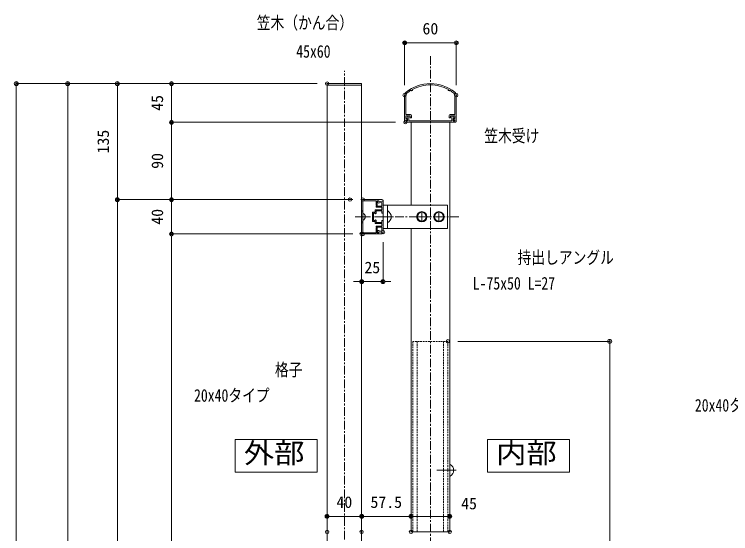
# Model space of a CAD drawing. Units: millimetres, scale not verified. Extents: x -1682 to 1682, y -1188 to 1188.
# Drawn here: x -533 to 300, y 99 to 704 of the extents above; entities that cross this region are included whole.
import ezdxf
from ezdxf.enums import TextEntityAlignment as Align

# ---------------------------------------------------------------- set-up
doc = ezdxf.new("R2010")
doc.units = ezdxf.units.MM
doc.header["$LTSCALE"] = 8
doc.header["$PDMODE"] = 32
doc.header["$PDSIZE"] = 4
doc.linetypes.add('USER1', pattern=[2, 1.25, -0.25, 0.25, -0.25])
doc.linetypes.add('USER3', pattern=[0.375, 0.25, -0.125])
for name, color, linetype, lineweight in [('0-0_0', 7, 'Continuous', 18), ('0-1_DEFPOINTS', 7, 'Continuous', 18), ('0-3_アンカー', 4, 'Continuous', 18), ('0-5_6ﾊｯﾁﾝｸﾞ', 4, 'Continuous', 18), ('0-6_2躯体線', 4, 'Continuous', 18), ('0-7_3中心線', 2, 'USER1', 18), ('0-8_41ｱﾙﾐ', 6, 'Continuous', 18), ('0-9_1手摺寸法', 7, 'Continuous', 18), ('0-B_P4-12', 7, 'Continuous', 18), ('0-C_4アルミ', 6, 'Continuous', 18)]:
    doc.layers.add(name, color=color, linetype=linetype, lineweight=lineweight)
doc.styles.add('ＭＳ ゴシック', font='')
doc.styles.get('ＭＳ ゴシック').set_extended_font_data('MS Gothic')

# ---------------------------------------------------------------- blocks, each defined once
blk = doc.blocks.new('_ORIGIN2')
at = {"layer": '0-0_0'}
blk.add_line((-0.5, 0), (-1, 0), dxfattribs=at)
for radius in [0.5, 0.25]:
    blk.add_circle((0, 0), radius, dxfattribs=at)
blk = doc.blocks.new('D6')
at = {"layer": '0-1_DEFPOINTS'}
blk.add_point((-0.995, 912.169), dxfattribs=at)
at = {"layer": '0-9_1手摺寸法'}
for p, q in [((-12.495, 912.169), (-271.347, 912.169)), ((-271.347, 907.569), (-271.347, 31.769))]:
    blk.add_line(p, q, dxfattribs=at)
at = {"layer": '0-9_1手摺寸法', "xscale": 4.6, "yscale": 4.6, "rotation": 90}
blk.add_blockref('_ORIGIN2', (-271.347, 912.169), dxfattribs=at)
blk = doc.blocks.new('D7')
at = {"layer": '0-1_DEFPOINTS'}
blk.add_point((14.005, 872.169), dxfattribs=at)
at = {"layer": '0-9_1手摺寸法'}
for p, q in [((2.505, 872.169), (-208.417, 872.169)), ((-208.417, 867.569), (-208.417, 71.769))]:
    blk.add_line(p, q, dxfattribs=at)
at = {"layer": '0-9_1手摺寸法', "xscale": 4.6, "yscale": 4.6, "rotation": 90}
blk.add_blockref('_ORIGIN2', (-208.417, 872.169), dxfattribs=at)
blk = doc.blocks.new('D8')
at = {"layer": '0-1_DEFPOINTS'}
blk.add_point((-27.495, 1047.169), dxfattribs=at)
at = {"layer": '0-9_1手摺寸法'}
for p, q in [((-38.995, 1047.169), (-388.824, 1047.169)), ((-388.824, 1042.569), (-388.824, -63.231))]:
    blk.add_line(p, q, dxfattribs=at)
at = {"layer": '0-9_1手摺寸法', "xscale": 4.6, "yscale": 4.6, "rotation": 90}
blk.add_blockref('_ORIGIN2', (-388.824, 1047.169), dxfattribs=at)
blk = doc.blocks.new('D9')
at = {"layer": '0-1_DEFPOINTS'}
blk.add_point((-27.495, 1047.169), dxfattribs=at)
at = {"layer": '0-9_1手摺寸法'}
for p, q in [((-38.995, 1047.169), (-329.062, 1047.169)), ((-329.062, 1042.569), (-329.062, -48.231))]:
    blk.add_line(p, q, dxfattribs=at)
at = {"layer": '0-9_1手摺寸法', "xscale": 4.6, "yscale": 4.6, "rotation": 90}
blk.add_blockref('_ORIGIN2', (-329.062, 1047.169), dxfattribs=at)
blk = doc.blocks.new('D12')
at = {"layer": '0-1_DEFPOINTS'}
blk.add_point((112.755, 747.169), dxfattribs=at)
at = {"layer": '0-9_1手摺寸法'}
for p, q in [((124.255, 747.169), (300.968, 747.169)), ((300.968, 742.569), (300.968, -48.231))]:
    blk.add_line(p, q, dxfattribs=at)
at = {"layer": '0-9_1手摺寸法', "xscale": 4.6, "yscale": 4.6, "rotation": 90}
blk.add_blockref('_ORIGIN2', (300.968, 747.169), dxfattribs=at)
blk = doc.blocks.new('D14')
at = {"layer": '0-1_DEFPOINTS'}
for p in [(-27.495, 1047.169), (-271.347, 912.169), (-0.995, 912.169)]:
    blk.add_point(p, dxfattribs=at)
at = {"layer": '0-9_1手摺寸法'}
for p, q in [((-38.995, 1047.169), (-271.347, 1047.169)), ((-271.347, 1042.569), (-271.347, 916.769)), ((-12.495, 912.169), (-271.347, 912.169))]:
    blk.add_line(p, q, dxfattribs=at)
at = {"layer": '0-9_1手摺寸法', "xscale": 4.6, "yscale": 4.6}
for p, rotation in [((-271.347, 1047.169), 90), ((-271.347, 912.169), 270)]:
    blk.add_blockref('_ORIGIN2', p, dxfattribs=dict(at, rotation=rotation))
at = {"layer": '0-9_1手摺寸法', "style": 'ＭＳ ゴシック'}
blk.add_text('135', height=13.49, rotation=90, dxfattribs=at).set_placement((-277.097, 965.869), align=Align.BOTTOM_LEFT)
blk = doc.blocks.new('D16')
at = {"layer": '0-1_DEFPOINTS'}
for p in [(115.005, 543.546), (70.005, 525.46), (115.005, 525.46)]:
    blk.add_point(p, dxfattribs=at)
at = {"layer": '0-9_1手摺寸法'}
for p, q in [((70.005, 536.96), (70.005, 543.546)), ((74.605, 543.546), (110.405, 543.546)), ((115.005, 536.96), (115.005, 543.546))]:
    blk.add_line(p, q, dxfattribs=at)
at = {"layer": '0-9_1手摺寸法', "xscale": 4.6, "yscale": 4.6, "rotation": 180}
blk.add_blockref('_ORIGIN2', (70.005, 543.546), dxfattribs=at)
at = {"layer": '0-9_1手摺寸法', "xscale": 4.6, "yscale": 4.6}
blk.add_blockref('_ORIGIN2', (115.005, 543.546), dxfattribs=at)
at = {"layer": '0-9_1手摺寸法', "style": 'ＭＳ ゴシック'}
blk.add_text('45', height=13.49, dxfattribs=at).set_placement((128.273, 547.708), align=Align.BOTTOM_LEFT)
blk = doc.blocks.new('D17')
at = {"layer": '0-1_DEFPOINTS'}
for p in [(63.505, 1002.169), (-208.417, 912.169), (14.005, 912.169)]:
    blk.add_point(p, dxfattribs=at)
at = {"layer": '0-9_1手摺寸法'}
for p, q in [((52.005, 1002.169), (-208.417, 1002.169)), ((-208.417, 997.569), (-208.417, 916.769)), ((2.505, 912.169), (-208.417, 912.169))]:
    blk.add_line(p, q, dxfattribs=at)
at = {"layer": '0-9_1手摺寸法', "xscale": 4.6, "yscale": 4.6}
for p, rotation in [((-208.417, 1002.169), 90), ((-208.417, 912.169), 270)]:
    blk.add_blockref('_ORIGIN2', p, dxfattribs=dict(at, rotation=rotation))
at = {"layer": '0-9_1手摺寸法', "style": 'ＭＳ ゴシック'}
blk.add_text('90', height=13.49, rotation=90, dxfattribs=at).set_placement((-214.167, 947.969), align=Align.BOTTOM_LEFT)
blk = doc.blocks.new('D18')
at = {"layer": '0-1_DEFPOINTS'}
for p in [(-27.495, 1047.169), (-208.417, 1002.169), (63.505, 1002.169)]:
    blk.add_point(p, dxfattribs=at)
at = {"layer": '0-9_1手摺寸法'}
for p, q in [((-38.995, 1047.169), (-208.417, 1047.169)), ((-208.417, 1042.569), (-208.417, 1006.769)), ((52.005, 1002.169), (-208.417, 1002.169))]:
    blk.add_line(p, q, dxfattribs=at)
at = {"layer": '0-9_1手摺寸法', "xscale": 4.6, "yscale": 4.6}
for p, rotation in [((-208.417, 1047.169), 90), ((-208.417, 1002.169), 270)]:
    blk.add_blockref('_ORIGIN2', p, dxfattribs=dict(at, rotation=rotation))
at = {"layer": '0-9_1手摺寸法', "style": 'ＭＳ ゴシック'}
blk.add_text('45', height=13.49, rotation=90, dxfattribs=at).set_placement((-214.167, 1015.469), align=Align.BOTTOM_LEFT)
blk = doc.blocks.new('D19')
at = {"layer": '0-1_DEFPOINTS'}
for p in [(62.505, 1094.572), (62.505, 1033.634), (122.505, 1033.634)]:
    blk.add_point(p, dxfattribs=at)
at = {"layer": '0-9_1手摺寸法'}
for p, q in [((62.505, 1045.134), (62.505, 1094.572)), ((117.905, 1094.572), (67.105, 1094.572)), ((122.505, 1045.134), (122.505, 1094.572))]:
    blk.add_line(p, q, dxfattribs=at)
at = {"layer": '0-9_1手摺寸法', "xscale": 4.6, "yscale": 4.6, "rotation": 180}
blk.add_blockref('_ORIGIN2', (62.505, 1094.572), dxfattribs=at)
at = {"layer": '0-9_1手摺寸法', "xscale": 4.6, "yscale": 4.6}
blk.add_blockref('_ORIGIN2', (122.505, 1094.572), dxfattribs=at)
at = {"layer": '0-9_1手摺寸法', "style": 'ＭＳ ゴシック'}
blk.add_text('60', height=13.49, dxfattribs=at).set_placement((83.305, 1100.322), align=Align.BOTTOM_LEFT)
blk = doc.blocks.new('D24')
at = {"layer": '0-1_DEFPOINTS'}
for p in [(14.005, 912.169), (-208.417, 872.169), (14.005, 872.169)]:
    blk.add_point(p, dxfattribs=at)
at = {"layer": '0-9_1手摺寸法'}
for p, q in [((2.505, 912.169), (-208.417, 912.169)), ((-208.417, 907.569), (-208.417, 876.769)), ((2.505, 872.169), (-208.417, 872.169))]:
    blk.add_line(p, q, dxfattribs=at)
at = {"layer": '0-9_1手摺寸法', "xscale": 4.6, "yscale": 4.6}
for p, rotation in [((-208.417, 912.169), 90), ((-208.417, 872.169), 270)]:
    blk.add_blockref('_ORIGIN2', p, dxfattribs=dict(at, rotation=rotation))
at = {"layer": '0-9_1手摺寸法', "style": 'ＭＳ ゴシック'}
blk.add_text('40', height=13.49, rotation=90, dxfattribs=at).set_placement((-214.167, 882.969), align=Align.BOTTOM_LEFT)
blk = doc.blocks.new('kousiuke')
at = {"layer": '0-C_4アルミ'}
for p, q in [((-25, 4.456), (-25, 17.969)), ((-20.359, 17.555), (-24.832, 18.198)), ((-24.772, 18.167), (-20, 17.48)), ((-1.5, 20), (-23.5, 20)), ((-23.5, 12.23), (-23.5, 16.774)), ((-23.5, 16.774), (-20.68, 16.371)), ((-20, 18.7), (-20, 17.85)), ((-18.2, 18.7), (-20, 18.7)), ((-20, 18.456), (-19.75, 18.456)), ((-20, 18.456), (-20, 17.48)), ((-18.2, 18.7), (-18.2, 13)), ((-17, 18.7), (-17, 13)), ((-1.3, 18.7), (-17, 18.7)), ((-1.3, 7.3), (-1.3, 18.7)), ((0, 0), (0, 18.5)), ((-23.5, 12.23), (-17.2, 12.23)), ((-23.5, 7.956), (-23.5, 11.03)), ((-23.5, 11.03), (-17.2, 11.03)), ((-17, 13), (-18.2, 13)), ((-17, 12.03), (-17, 11.23)), ((-23.7, 4.256), (-24.8, 4.256)), ((-16, 7.956), (-23.5, 7.956)), ((-23.5, 6.756), (-23.5, 4.456)), ((-17, 6.756), (-23.5, 6.756)), ((-17, 6.756), (-17, 4)), ((-16.863, 3.81), (-16.063, 3.543)), ((-15.8, 5.456), (-15.8, 7.756)), ((-13, 5.456), (-15.8, 5.456)), ((-15.8, 3.733), (-15.8, 4.256)), ((-14, 4.256), (-15.8, 4.256)), ((-14, 4.256), (-14, -4.244)), ((-12.8, -5.244), (-12.8, 5.256)), ((-1.093, 7.169), (-1.3, 7.3)), ((-1.093, 6.831), (-1.3, 6.7)), ((-1.3, 5.8), (-1.3, 6.7)), ((-1.093, 5.669), (-1.3, 5.8)), ((-1.093, 5.331), (-1.3, 5.2)), ((-1.3, 0.3), (-1.3, 5.2)), ((-1.093, 0.169), (-1.3, 0.3)), ((0, 0), (0, -18.5)), ((-25, -4.444), (-25, -17.969)), ((-23.7, -4.244), (-24.8, -4.244)), ((-23.5, -6.744), (-23.5, -4.444)), ((-17, -6.744), (-23.5, -6.744)), ((-23.5, -7.944), (-23.5, -11.03)), ((-16, -7.944), (-23.5, -7.944)), ((-17, -3.988), (-17, -6.744)), ((-16.063, -3.532), (-16.863, -3.799)), ((-15.8, -4.244), (-15.8, -3.722)), ((-14, -4.244), (-15.8, -4.244)), ((-15.8, -5.444), (-13, -5.444)), ((-15.8, -5.444), (-15.8, -7.744)), ((-1.093, -0.169), (-1.3, -0.3)), ((-1.3, -0.3), (-1.3, -5.2)), ((-1.093, -5.331), (-1.3, -5.2)), ((-1.093, -5.669), (-1.3, -5.8)), ((-1.3, -5.8), (-1.3, -6.7)), ((-1.093, -6.831), (-1.3, -6.7)), ((-1.093, -7.169), (-1.3, -7.3)), ((-1.3, -7.3), (-1.3, -18.7)), ((-23.5, -11.03), (-17.2, -11.03)), ((-23.5, -12.23), (-23.5, -16.774)), ((-23.5, -12.23), (-17.2, -12.23)), ((-23.5, -16.762), (-20.68, -16.359)), ((-17, -13), (-18.2, -13)), ((-18.2, -18.7), (-18.2, -13)), ((-17, -11.23), (-17, -12.03)), ((-17, -18.7), (-17, -13)), ((-20.359, -17.544), (-24.832, -18.187)), ((-24.772, -18.156), (-20, -17.469)), ((-1.5, -20), (-23.5, -20)), ((-20, -18.444), (-20, -17.469)), ((-20, -18.689), (-20, -17.838)), ((-20, -18.444), (-19.75, -18.444)), ((-18.2, -18.7), (-20, -18.7)), ((-1.3, -18.7), (-17, -18.7))]:
    blk.add_line(p, q, dxfattribs=at)
for centre in [(-24.8, 4.456), (-23.7, 4.456), (-16.8, 4), (-16, 7.756), (-16, 3.733), (-13, 5.256), (-24.8, -4.444), (-23.7, -4.444), (-16.8, -3.988), (-16, -3.722), (-16, -7.744), (-13, -5.244)]:
    blk.add_circle(centre, 0.2, dxfattribs=at)
for centre, radius, start, end in [((-23.5, 18.5), 1.5, 90, 186.07138), ((-24.8, 17.969), 0.2, 81.8699, 180), ((-24.78, 18.416), 0.224, 199.469, 256.67183), ((-19.75, 17.206), 1.25, 221.91388, 90), ((-20.3, 17.85), 0.3, 258.69007, 0), ((-1.5, 18.5), 1.5, 0, 90), ((-17.2, 12.03), 0.2, 0, 90), ((-17.2, 11.23), 0.2, 270, 0), ((-1.2, 7), 0.2, 302.33353, 57.66647), ((-1.2, 5.5), 0.2, 302.33353, 57.66647), ((-1.2, 0), 0.2, 0, 57.66647), ((-1.2, 0), 0.2, 302.33353, 0), ((-1.2, -5.5), 0.2, 302.33353, 57.66647), ((-1.2, -7), 0.2, 302.33353, 57.66647), ((-19.75, -17.194), 1.25, 270, 138.08612), ((-17.2, -11.23), 0.2, 0, 90), ((-17.2, -12.03), 0.2, 270, 0), ((-24.8, -17.958), 0.2, 180, 278.1301), ((-23.5, -18.489), 1.5, 173.92862, 270), ((-24.78, -18.405), 0.224, 103.32817, 160.531), ((-20.3, -17.838), 0.3, 0, 101.30993), ((-1.5, -18.5), 1.5, 270, 0)]:
    blk.add_arc(centre, radius, start, end, dxfattribs=at)
blk = doc.blocks.new('D40')
at = {"layer": '0-1_DEFPOINTS'}
for p in [(12.505, 543.546), (12.505, 525.46), (70.005, 525.46)]:
    blk.add_point(p, dxfattribs=at)
at = {"layer": '0-9_1手摺寸法'}
for p, q in [((12.505, 536.96), (12.505, 543.546)), ((65.405, 543.546), (17.105, 543.546)), ((70.005, 536.96), (70.005, 543.546))]:
    blk.add_line(p, q, dxfattribs=at)
at = {"layer": '0-9_1手摺寸法', "xscale": 4.6, "yscale": 4.6, "rotation": 180}
blk.add_blockref('_ORIGIN2', (12.505, 543.546), dxfattribs=at)
at = {"layer": '0-9_1手摺寸法', "xscale": 4.6, "yscale": 4.6}
blk.add_blockref('_ORIGIN2', (70.005, 543.546), dxfattribs=at)
at = {"layer": '0-9_1手摺寸法', "style": 'ＭＳ ゴシック'}
blk.add_text('57.5', height=13.49, dxfattribs=at).set_placement((22.855, 549.296), align=Align.BOTTOM_LEFT)
blk = doc.blocks.new('D41')
at = {"layer": '0-1_DEFPOINTS'}
for p in [(-27.495, 543.546), (-27.495, 525.46), (12.505, 525.46)]:
    blk.add_point(p, dxfattribs=at)
at = {"layer": '0-9_1手摺寸法'}
for p, q in [((-27.495, 536.96), (-27.495, 543.546)), ((7.905, 543.546), (-22.895, 543.546)), ((12.505, 536.96), (12.505, 543.546))]:
    blk.add_line(p, q, dxfattribs=at)
at = {"layer": '0-9_1手摺寸法', "xscale": 4.6, "yscale": 4.6, "rotation": 180}
blk.add_blockref('_ORIGIN2', (-27.495, 543.546), dxfattribs=at)
at = {"layer": '0-9_1手摺寸法', "xscale": 4.6, "yscale": 4.6}
blk.add_blockref('_ORIGIN2', (12.505, 543.546), dxfattribs=at)
at = {"layer": '0-9_1手摺寸法', "style": 'ＭＳ ゴシック'}
blk.add_text('40', height=13.49, dxfattribs=at).set_placement((-16.695, 549.296), align=Align.BOTTOM_LEFT)
blk = doc.blocks.new('D43')
at = {"layer": '0-1_DEFPOINTS'}
for p in [(12.505, 872.239), (37.505, 874.2), (12.505, 816.665)]:
    blk.add_point(p, dxfattribs=at)
at = {"layer": '0-9_1手摺寸法'}
for p, q in [((12.505, 860.739), (12.505, 816.665)), ((37.505, 862.7), (37.505, 816.665)), ((7.905, 816.665), (3.305, 816.665)), ((37.505, 816.665), (12.505, 816.665)), ((42.105, 816.665), (46.705, 816.665))]:
    blk.add_line(p, q, dxfattribs=at)
at = {"layer": '0-9_1手摺寸法', "xscale": 4.6, "yscale": 4.6}
blk.add_blockref('_ORIGIN2', (12.505, 816.665), dxfattribs=at)
at = {"layer": '0-9_1手摺寸法', "xscale": 4.6, "yscale": 4.6, "rotation": 180}
blk.add_blockref('_ORIGIN2', (37.505, 816.665), dxfattribs=at)
at = {"layer": '0-9_1手摺寸法', "style": 'ＭＳ ゴシック'}
blk.add_text('25', height=13.49, dxfattribs=at).set_placement((15.805, 822.415), align=Align.BOTTOM_LEFT)

msp = doc.modelspace()

# ---------------------------------------------------------------- linework, layer by layer
at = {"layer": '0-0_0'}
for p, q in [((-71.735, 578.227), (-71.735, 481.727)), ((-26.735, 578.227), (-26.735, 101.518)), ((-71.735, 454.727), (-71.735, 101.518))]:
    msp.add_line(p, q, dxfattribs=at)
at = {"layer": '0-1_DEFPOINTS'}
msp.add_line((-71.735, 101.518), (-26.735, 101.518), dxfattribs=at)
at = {"layer": '0-3_アンカー', "linetype": 'USER3'}
for p, q in [((-69.485, 323.227), (-69.485, 101.518)), ((-28.985, 323.227), (-69.485, 323.227)), ((-64.485, 323.227), (-64.485, 101.518)), ((-33.985, 323.227), (-33.985, 101.518)), ((-28.985, 323.227), (-28.985, 101.518))]:
    msp.add_line(p, q, dxfattribs=at)
at = {"layer": '0-5_6ﾊｯﾁﾝｸﾞ'}
for p, q in [((-64.335, 468.227), (-54.135, 468.227)), ((-59.235, 473.327), (-59.235, 463.127)), ((-44.335, 468.227), (-34.135, 468.227)), ((-39.235, 473.327), (-39.235, 463.127))]:
    msp.add_line(p, q, dxfattribs=at)
for centre, radius in [((-59.235, 468.227), 6), ((-59.235, 468.227), 5.1), ((-39.235, 468.227), 6), ((-39.235, 468.227), 5.1)]:
    msp.add_circle(centre, radius, dxfattribs=at)
at = {"layer": '0-6_2躯体線'}
for p, q in [((-99.235, 474.977), (-99.235, 461.477)), ((-98.735, 474.977), (-99.235, 474.977)), ((-118.682, 468.227), (-136.488, 468.227)), ((-127.935, 463.907), (-127.935, 472.547)), ((-127.615, 472.547), (-127.935, 472.547)), ((-114.175, 468.227), (-91.919, 468.227)), ((-127.615, 463.907), (-127.935, 463.907)), ((-98.735, 461.477), (-99.235, 461.477)), ((-26.735, 166.477), (-26.735, 179.977)), ((-26.235, 179.977), (-26.735, 179.977)), ((-41.675, 173.227), (-19.419, 173.227)), ((-26.235, 166.477), (-26.735, 166.477))]:
    msp.add_line(p, q, dxfattribs=at)
for centre, radius in [((-102.43, 468.227), 7.695), ((-129.98, 468.227), 4.925), ((-29.93, 173.227), 7.695)]:
    msp.add_arc(centre, radius, 298.69866, 61.30134, dxfattribs=at)
at = {"layer": '0-7_3中心線'}
for p, q in [((-49.235, 655.076), (-49.235, -889.897)), ((-149.235, -515.234), (-149.235, 638.235)), ((-16.074, 468.227), (-107.354, 468.227))]:
    msp.add_line(p, q, dxfattribs=at)
at = {"layer": '0-8_41ｱﾙﾐ'}
for p, q in [((-169.235, 19.331), (-169.235, 623.227)), ((-129.235, 623.227), (-169.235, 623.227)), ((-129.235, 621.227), (-169.235, 621.227)), ((-129.235, 19.331), (-129.235, 623.227))]:
    msp.add_line(p, q, dxfattribs=at)
at = {"layer": '0-9_1手摺寸法', "color": 3}
for p, q in [((-104.235, 481.727), (-29.235, 481.727)), ((-104.235, 454.727), (-104.235, 481.727)), ((-99.235, 454.727), (-99.235, 481.727)), ((-29.235, 481.727), (-29.235, 454.727)), ((-104.235, 454.727), (-29.235, 454.727))]:
    msp.add_line(p, q, dxfattribs=at)
at = {"layer": '0-B_P4-12'}
for p, q in [((-276.072, 208.855), (-276.072, 170.845)), ((17.148, 208.855), (17.148, 170.845))]:
    msp.add_line(p, q, dxfattribs=at)
for points in [[(-276.072, 170.845), (-180.746, 170.845), (-180.746, 208.855), (-276.072, 208.855)], [(17.148, 170.845), (112.474, 170.845), (112.474, 208.856), (17.148, 208.856)]]:
    msp.add_lwpolyline(points, dxfattribs=at)
at = {"layer": '0-C_4アルミ'}
for p, q in [((-79.235, 609.692), (-79.235, 579.227)), ((-77.735, 609.692), (-77.735, 587.227)), ((-20.735, 609.692), (-20.735, 587.227)), ((-19.235, 609.692), (-19.235, 579.227)), ((-77.735, 587.227), (-72.235, 587.227)), ((-77.735, 585.727), (-72.735, 585.727)), ((-77.735, 585.727), (-77.735, 582.527)), ((-76.735, 582.727), (-75.847, 585.214)), ((-74.235, 584.771), (-74.235, 580.027)), ((-72.735, 585.727), (-72.735, 583.727)), ((-72.235, 583.227), (-71.235, 583.227)), ((-71.235, 586.227), (-71.235, 583.227)), ((-27.235, 586.227), (-27.235, 583.227)), ((-26.235, 583.227), (-27.235, 583.227)), ((-20.735, 587.227), (-26.235, 587.227)), ((-20.735, 585.727), (-25.735, 585.727)), ((-25.735, 585.727), (-25.735, 583.727)), ((-24.235, 584.771), (-24.235, 580.027)), ((-21.735, 582.727), (-22.623, 585.214)), ((-20.735, 585.727), (-20.735, 582.527)), ((-78.235, 578.227), (-76.735, 578.227)), ((-77.735, 582.527), (-75.935, 582.527)), ((-77.735, 581.027), (-77.735, 579.727)), ((-77.735, 579.727), (-76.735, 579.727)), ((-76.735, 579.727), (-76.735, 578.227)), ((-76.735, 579.227), (-76.735, 578.227)), ((-49.235, 578.227), (-76.735, 578.227)), ((-75.735, 582.527), (-76.535, 582.527)), ((-75.735, 579.727), (-76.235, 579.727)), ((-75.735, 582.527), (-75.735, 579.727)), ((-49.235, 580.027), (-74.235, 580.027)), ((-67.835, 580.027), (-67.704, 579.82)), ((-67.235, 580.027), (-67.366, 579.82)), ((-56.535, 580.027), (-56.404, 579.82)), ((-55.935, 580.027), (-56.066, 579.82)), ((-49.235, 580.027), (-24.235, 580.027)), ((-49.235, 578.227), (-21.735, 578.227)), ((-42.535, 580.027), (-42.404, 579.82)), ((-41.935, 580.027), (-42.066, 579.82)), ((-31.235, 580.027), (-31.104, 579.82)), ((-30.635, 580.027), (-30.766, 579.82)), ((-22.735, 582.527), (-21.935, 582.527)), ((-22.735, 582.527), (-22.735, 579.727)), ((-21.735, 581.027), (-22.735, 582.327)), ((-22.735, 579.727), (-22.235, 579.727)), ((-20.735, 582.527), (-22.535, 582.527)), ((-20.735, 581.027), (-21.735, 581.027)), ((-20.735, 579.727), (-21.735, 579.727)), ((-21.735, 579.727), (-21.735, 578.227)), ((-21.735, 579.227), (-21.735, 578.227)), ((-20.235, 578.227), (-21.735, 578.227)), ((-20.735, 581.027), (-20.735, 579.727))]:
    msp.add_line(p, q, dxfattribs=at)
msp.add_lwpolyline([(-77.735, 581.027), (-76.735, 581.027), (-75.735, 582.327)], dxfattribs=at)
for centre, radius, start, end in [((-49.235, 578.227), 45, 90, 129.0228), ((-70.985, 615.899), 1, 210.65859, 29.34141), ((-49.235, 578.227), 43.5, 90, 118.68283), ((-49.235, 578.227), 45, 50.9772, 90), ((-49.235, 578.227), 43.5, 61.31717, 90), ((-27.485, 615.899), 1, 150.65859, 329.34141), ((-74.735, 609.692), 4.5, 129.0228, 180), ((-74.735, 609.692), 3, 129.0228, 180), ((-49.235, 578.227), 43.5, 121.31717, 129.0228), ((-49.235, 578.227), 43.5, 50.9772, 58.68283), ((-23.735, 609.692), 3, 0, 50.9772), ((-23.735, 609.692), 4.5, 0, 50.9772), ((-75.148, 584.603), 0.928, 10.39365, 138.8876), ((-72.235, 583.727), 0.5, 180, 270), ((-72.235, 586.227), 1, 0, 90), ((-26.235, 586.227), 1, 90, 180), ((-26.235, 583.727), 0.5, 270, 0), ((-23.322, 584.603), 0.928, 41.1124, 169.60635), ((-78.235, 579.227), 1, 180, 270), ((-76.535, 582.727), 0.2, 180, 270), ((-76.235, 579.227), 0.5, 90, 180), ((-75.935, 582.327), 0.2, 360, 90), ((-67.535, 579.927), 0.2, 212.33353, 327.66647), ((-56.235, 579.927), 0.2, 212.33353, 327.66647), ((-42.235, 579.927), 0.2, 212.33353, 327.66647), ((-30.935, 579.927), 0.2, 212.33353, 327.66647), ((-22.535, 582.327), 0.2, 90, 180), ((-22.235, 579.227), 0.5, 0, 90), ((-21.935, 582.727), 0.2, 270, 0), ((-20.235, 579.227), 1, 270, 0)]:
    msp.add_arc(centre, radius, start, end, dxfattribs=at)

# ---------------------------------------------------------------- block references
at = {"layer": '0-9_1手摺寸法'}
for name in ['D19', 'D8', 'D9', 'D14', 'D18', 'D17', 'D6', 'D24', 'D7', 'D43', 'D12', 'D41', 'D40', 'D16']:
    msp.add_blockref(name, (-141.739, -423.942), dxfattribs=at)
at = {"layer": '0-9_1手摺寸法', "rotation": 180}
msp.add_blockref('kousiuke', (-129.235, 468.227), dxfattribs=at)

# ---------------------------------------------------------------- texts
at = {"layer": '0-0_0', "style": 'ＭＳ ゴシック', "width": 0.8}
for s, p in [('笠木（かん合）', (-251.042, 682.302)), ('45x60', (-205.161, 648.949)), ('笠木受け', (13.402, 550.696)), ('持出しアングル', (52.098, 409.087)), ('L-75x50 L=27', (0.013, 379.154)), ('格子', (-229.932, 278.569)), ('20x40タイプ', (-323.967, 248.636)), ('20x40タイプ', (258.201, 237.176))]:
    msp.add_text(s, height=14.66, dxfattribs=at).set_placement(p, align=Align.BOTTOM_LEFT)
at = {"layer": '0-B_P4-12', "style": 'ＭＳ ゴシック', "width": 1.1}
for s, p in [('外部', (-266.012, 174.478)), ('内部', (27.208, 174.478))]:
    msp.add_text(s, height=23.46, dxfattribs=at).set_placement(p, align=Align.BOTTOM_LEFT)

doc.saveas('drawing.dxf')
